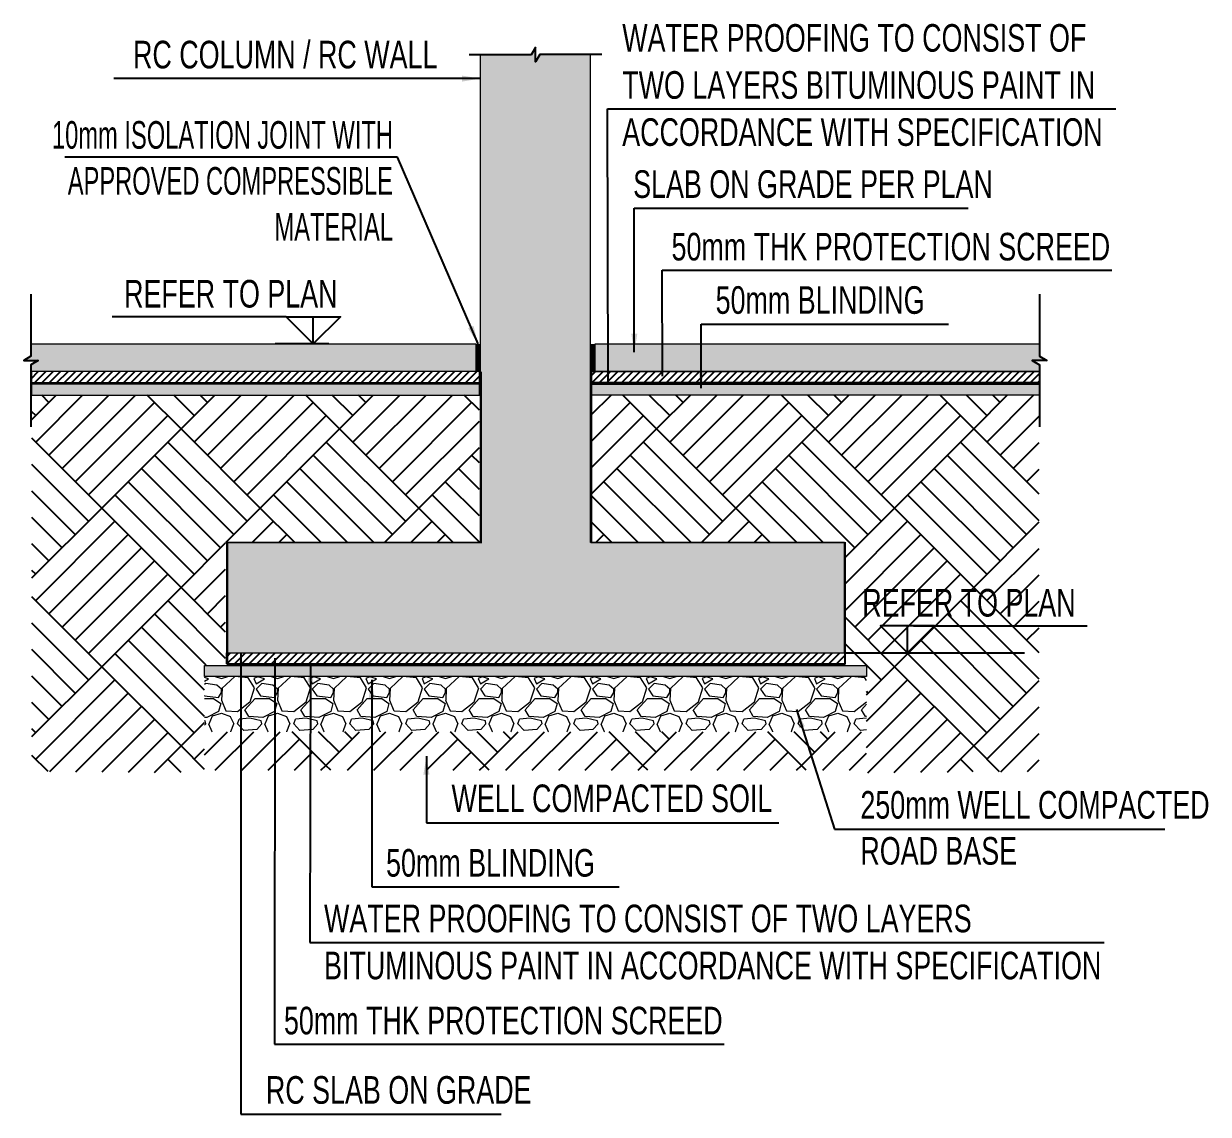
# Model space of a CAD drawing. Header units: millimetres. Extents: x 59041 to 244957, y 30807 to 119396.
# Drawn here: x 181069 to 197174, y 58926 to 73748 of the extents above; entities that cross this region are included whole.
import ezdxf

# ---------------------------------------------------------------- set-up
doc = ezdxf.new("R2010")
doc.units = ezdxf.units.MM
doc.header["$LTSCALE"] = 25
doc.linetypes.add('Dash Dot 3_16_', pattern=[7.9375, 4.7625, -1.5875, 0, -1.5875])
for name, color, linetype, lineweight in [('A-ANNO-DIMS', 211, 'Continuous', 9), ('A-FLOR-IDEN', 11, 'Continuous', 9), ('S-SLAB', 3, 'Continuous', 13)]:
    doc.layers.add(name, color=color, linetype=linetype, lineweight=lineweight)
for name, color, linetype in [('LOBBY.SECTIONS$0$S200G_ELEV_LVL', 7, 'Continuous'), ('S-DIM', 1, 'Continuous'), ('S200G_SECTIONS', 3, 'Continuous'), ('STR_COL_HATCH', 8, 'Continuous'), ('VOIDS', 3, 'Continuous'), ('WATER PROOF', 1, 'Continuous')]:
    doc.layers.add(name, color=color, linetype=linetype)
doc.styles.add('Arial Narrow_1', font='ARIALN.TTF', dxfattribs={"height": 50})
doc.styles.add('romans', font='romans__.ttf', dxfattribs={"width": 0.85, "height": 1.816751})
doc.dimstyles.new('DIM-50', dxfattribs={"dimscale": 0.05, "dimtxt": 2.5, "dimasz": 2.5, "dimexe": 2, "dimexo": 2, "dimgap": 1, "dimtad": 1, "dimdec": 0, "dimlfac": 1000, "dimzin": 0, "dimdsep": 46, "dimtxsty": 'romans', "dimblk": 'ARCHTICK', "dimcen": 1, "dimclrd": 1, "dimclre": 1, "dimclrt": 3, "dimadec": 0, "dimazin": 0, "dimtfac": 1, "dimtdec": 0, "dimtix": 1, "dimtmove": 1, "dimatfit": 3, "dimfxl": 1, "dimtolj": 1, "dimtzin": 0, "dimarcsym": 0})
pattern_1 = [(95, (503981.64, 274145.14), (124.09796, 104.13055), [16.87483, -185.623144]), (40, (503981.64, 274145.14), (-141.74682, 97.59686), [13.499865, -148.498515]), (145.451444, (503991.98, 274153.82), (-17.64886, 201.72741), [14.3414, -157.7554]), (91.1842, (503949.82, 274176.96), (196.12905, 143.46167), [25.31225, -278.43472]), (141.635635, (503966.17, 274188.92), (-6.27745, 303.68209), [21.51211, -236.63323]), (36.184164, (503949.82, 274176.96), (-6.27745, 303.68209), [20.2498, -222.74777]), (66, (503973.69, 274184.92), (159.022013, 30.91075), [16.87483, -185.623144]), (11, (503973.69, 274184.92), (-76.65867, 154.08036), [13.499865, -148.498515]), (116.451445, (503986.94, 274187.5), (82.363346, 184.991104), [14.3414, -157.7554]), (82.5, (503981.64, 274145.145), (-51.027956, 54.89716), [0, -146.698533, 0, -150.748492, 0, -149.06101]), (52.5, (503981.64, 274145.145), (-20.896203, 104.60358), [0, -85.94914, 0, -143.323567, 0, -56.811932]), (12.5, (503946.163, 274109.666), (88.518202, 81.341358), [0, -56.249437, 0, -175.498245, 0, -232.872671]), (2.5, (503930.25, 274093.76), (76.856978, 108.70987), [0, -73.12427, 0, -116.548834, 0, -165.373346])]
pattern_2 = [(45, (137856.94, 72385.59), (-50.51344, 50.51344), [])]
pattern_3 = [(135, (122859.8, 68240.6), (-2155.24, 0), [1523.985, -1523.985]), (135, (123039.4, 68420.2), (-2155.24, 0), [1523.985, -1523.985]), (135, (123219, 68599.8), (-2155.24, 0), [1523.985, -1523.985]), (135, (123398.6, 68779.4), (-2155.24, 0), [1523.985, -1523.985]), (135, (123578.2, 68959), (-2155.24, 0), [1523.985, -1523.985]), (135, (123757.8, 69138.6), (-2155.24, 0), [1523.985, -1523.985]), (135, (123937.4, 69318.3), (-2155.24, 0), [1523.985, -1523.985]), (45, (121782.2, 69318.3), (2155.24, 0), [1523.985, -1523.985]), (45, (121602.6, 69497.9), (2155.24, 0), [1523.985, -1523.985]), (45, (121423, 69677.5), (2155.24, 0), [1523.985, -1523.985]), (45, (121243.4, 69857), (2155.24, 0), [1523.985, -1523.985]), (45, (121063.8, 70036.7), (2155.24, 0), [1523.985, -1523.985]), (45, (120884.2, 70216.3), (2155.24, 0), [1523.985, -1523.985]), (45, (120704.6, 70395.9), (2155.24, 0), [1523.985, -1523.985])]

# ---------------------------------------------------------------- blocks, each defined once
blk = doc.blocks.new('_ARCHTICK')
at = {"color": 0, "linetype": 'ByBlock', "const_width": 0.15}
blk.add_lwpolyline([(-0.5, -0.5), (0.5, 0.5)], dxfattribs=at)

msp = doc.modelspace()

# ---------------------------------------------------------------- hatches: boundary and pattern name
at = {"layer": 'A-ANNO-DIMS', "transparency": 33554559}
h = msp.add_hatch(dxfattribs=at)
h.set_pattern_fill('GRAVEL', color=8, scale=30)
h.set_pattern_definition([(228.012788, (10564.55, -24925.537), (-6096, -6858), [102.5164, -10149.145]), (184.969741, (10495.97, -25001.737), (9143.9999964, 762.0000434), [175.9214, -17416.2147]), (132.510447, (10320.71, -25016.977), (7620.000003, -8381.999997), [124.0445, -12280.4168]), (267.27369, (10023.53, -25207.477), (762.0000016, 15240), [160.2014, -15859.9312]), (292.833654, (10015.91, -25367.497), (-3810, 9144), [157.09, -15551.9423]), (357.27369, (10076.87, -25512.277), (-15240, 762.0000016), [160.2014, -15859.9312]), (37.69424, (10236.89, -25519.897), (-9905.9999996, -7620.0000006), [211.858, -20973.9346]), (72.255328, (10404.53, -25390.357), (5334.0000014, 16763.9999995), [200.0159, -19801.577]), (121.429566, (10465.49, -25199.857), (-6096.000001, 9905.9999995), [160.744, -15913.6637]), (175.23636, (10381.67, -25062.697), (8382, -762.000001), [183.514, -8992.181]), (222.397438, (10198.79, -25047.457), (-9143.9999997, -8382.0000003), [237.3234, -23495.0318]), (138.814075, (10777.91, -25215.1), (-5334, 4572), [81.0014, -8019.1697]), (171.469234, (10716.95, -25161.757), (9906, -1523.999998), [154.1046, -15256.3917]), (225, (10564.55, -25138.9), (-1e-13, -762), [107.7628, -969.868]), (203.19859, (10511.21, -25047.46), (3810, 1524), [58.0324, -5745.1867]), (291.80141, (10457.87, -25070.32), (-762, 2286), [82.0697, -4021.426]), (30.96376, (10488.35, -25146.52), (2286, 1524), [133.296, -4309.8894]), (161.56505, (10602.65, -25077.94), (1524, -762), [96.3861, -2313.2694]), (16.38954, (10015.91, -25070.317), (7620, 2286), [135.0264, -13367.648]), (70.346176, (10145.45, -25032.217), (-3048, -8382), [113.2797, -11214.6647]), (293.19859, (10602.65, -24925.54), (-1524, 3810), [116.064, -5687.155]), (343.61046, (10648.37, -25032.217), (-7620, 2285.9999995), [135.0264, -13367.648]), (339.443955, (10015.91, -25542.76), (-3810, 1524), [130.2106, -6380.3203]), (294.77514, (10137.83, -25588.477), (-3810.000005, 8381.999998), [109.1016, -10801.078]), (66.80141, (10610.27, -25687.54), (1524, 3810), [116.064, -5687.155]), (17.354025, (10655.99, -25580.857), (-9906, -3048.000001), [127.7348, -12645.7128]), (69.443955, (10236.89, -25687.54), (-1524, -3810), [65.1053, -6445.4256]), (101.30993, (10564.55, -25687.54), (-762, 3048), [38.8544, -3846.5985]), (165.96376, (10556.93, -25649.44), (2286, -762), [157.09, -2984.7164]), (186.009006, (10404.53, -25611.337), (7620, 762.0000004), [145.58, -14412.4095]), (303.69007, (10488.35, -25215.1), (-762, 1524), [109.8972, -2637.533]), (353.157227, (10549.31, -25306.537), (12954, -1523.9999993), [191.867, -18994.8027]), (60.945396, (10739.81, -25329.4), (-3048, -5334), [78.4525, -7766.8177]), (90, (10777.9, -25260.8), (-762, 762), [45.72, -716.28]), (120.256437, (10389.29, -25588.477), (3048, -5334), [105.86, -10480.1822]), (48.012787, (10335.95, -25497.037), (6096, 6858), [205.0329, -10046.6287]), (0, (10473.1, -25344.6), (762, 762), [198.12, -563.88]), (325.304846, (10671.23, -25344.637), (7620.000003, -5333.999996), [120.483, -11927.795]), (254.054604, (10770.29, -25413.22), (-762, -3048), [110.9487, -5436.495]), (207.645975, (10739.81, -25519.897), (-14478.0000005, -7619.999999), [180.6435, -17883.7393]), (175.426079, (10579.79, -25603.717), (-9906, 762), [191.1088, -18919.754])])
h.paths.add_polyline_path([(183526.9, 64875.8), (192526.9, 64875.8), (192526.9, 64125.8), (183526.9, 64125.8)])
at = {"layer": 'STR_COL_HATCH'}
h = msp.add_hatch(color=256, dxfattribs=at)
h.dxf.hatch_style = 1
h.paths.add_polyline_path([(187968, 73326.4), (187276.9, 73326.4), (187276.9, 66695.8), (183826.9, 66695.8), (183826.9, 65195.8), (192226.9, 65195.8), (192226.9, 66695.8), (188776.9, 66695.8), (188776.9, 73326.8), (188085.8, 73326.8), (188026.9, 73227.7), (188026.9, 73426)])
h = msp.add_hatch(color=256, dxfattribs=at)
h.dxf.hatch_style = 1
h.paths.add_polyline_path([(187211.6, 69395.8), (187211.6, 69020.8), (181168.4, 69020.8), (181168.4, 69112.2), (181267.5, 69170.8), (181069.3, 69170.8), (181168.4, 69229.7), (181168.4, 69395.8)])
h = msp.add_hatch(color=256, dxfattribs=at)
h.dxf.hatch_style = 1
h.paths.add_polyline_path([(188836.9, 69395.8), (188836.9, 69020.8), (194880.1, 69020.8), (194880.1, 69112.2), (194781, 69170.8), (194979.3, 69170.8), (194880.1, 69229.7), (194880.1, 69395.8)])
h = msp.add_hatch(dxfattribs=at)
h.set_pattern_fill('ANSI31', color=256, scale=22.499775, style=0)
h.set_pattern_definition(pattern_2)
h.paths.add_polyline_path([(181173.7, 68870.8), (181173.7, 69020.8), (187264.4, 69020.8), (187264.4, 68870.8)])
h = msp.add_hatch(dxfattribs=at)
h.set_pattern_fill('ANSI31', color=256, scale=22.499775, style=0)
h.set_pattern_definition(pattern_2)
h.paths.add_polyline_path([(194880.1, 68870.8), (194880.1, 69020.8), (188789.4, 69020.8), (188789.4, 68870.8)])
h = msp.add_hatch(dxfattribs=at)
h.set_pattern_fill('AR-CONC', color=256, scale=22.499775, angle=45, style=0)
h.set_pattern_definition(pattern_1)
h.paths.add_polyline_path([(181173.2, 68850.8), (187264.4, 68850.8), (187264.4, 68700.8), (181173.2, 68700.8)])
h = msp.add_hatch(dxfattribs=at)
h.set_pattern_fill('AR-CONC', color=256, scale=22.499775, angle=45, style=0)
h.set_pattern_definition(pattern_1)
h.paths.add_polyline_path([(194880.6, 68850.8), (188789.4, 68850.8), (188789.4, 68700.8), (194880.6, 68700.8)])
h = msp.add_hatch(dxfattribs=at)
h.set_pattern_fill('AR-PARQ1', color=256, scale=4.99995, angle=45)
h.set_pattern_definition(pattern_3)
h.paths.add_polyline_path([(181180.4, 68697.7), (183216.9, 68700.8), (187264.4, 68700.8), (187264.4, 66697.2), (183814.4, 66695.8), (183814.4, 65025.8), (183527.8, 65027.7), (183526.9, 63568.3), (181180.4, 63585.7)])
h = msp.add_hatch(dxfattribs=at)
h.set_pattern_fill('AR-PARQ1', color=256, scale=4.99995, angle=45)
h.set_pattern_definition(pattern_3)
h.paths.add_polyline_path([(194873.5, 68697.7), (192836.9, 68700.8), (188789.4, 68700.8), (188789.4, 66697.2), (192239.4, 66695.8), (192239.4, 65025.8), (192526, 65027.7), (192526.9, 63568.3), (194873.5, 63585.7)])
h = msp.add_hatch(dxfattribs=at)
h.set_pattern_fill('ANSI31', color=256, scale=22.5, style=0)
h.set_pattern_definition([(45, (132893.93, 68560.625), (-50.51394, 50.51394), [])])
h.paths.add_polyline_path([(192226.9, 65195.8), (183826.9, 65195.8), (183826.9, 65045.8), (192226.9, 65045.8)])
h = msp.add_hatch(dxfattribs=at)
h.set_pattern_fill('AR-CONC', color=256, scale=22.5, angle=45, style=0)
h.set_pattern_definition([(95, (498722.3, 270322.2), (124.0992, 104.131593), [16.875, -185.625]), (40, (498722.3, 270322.2), (-141.74824, 97.597834), [13.5, -148.5]), (145.451444, (498732.64, 270330.87), (-17.64904, 201.729425), [14.34154, -157.756975]), (91.1842, (498690.48, 270354.02), (196.13101, 143.4631), [25.3125, -278.4375]), (141.635635, (498706.82, 270365.97), (-6.27752, 303.68513), [21.51233, -236.6356]), (36.184164, (498690.48, 270354.02), (-6.27752, 303.68513), [20.25, -222.75]), (66, (498714.34, 270361.97), (159.023604, 30.911057), [16.875, -185.625]), (11, (498714.34, 270361.97), (-76.65943, 154.0819), [13.5, -148.5]), (116.451445, (498727.59, 270364.55), (82.36417, 184.992954), [14.34154, -157.756975]), (82.5, (498722.295, 270322.196), (-51.028467, 54.897709), [0, -146.7, 0, -150.75, 0, -149.0625]), (52.5, (498722.295, 270322.196), (-20.896412, 104.604626), [0, -85.95, 0, -143.325, 0, -56.8125]), (12.5, (498686.816, 270286.717), (88.519088, 81.342171), [0, -56.25, 0, -175.5, 0, -232.875]), (2.5, (498670.91, 270270.81), (76.857746, 108.710957), [0, -73.125, 0, -116.55, 0, -165.375])])
h.paths.add_polyline_path([(192526.9, 65025.8), (183526.9, 65025.8), (183526.9, 64875.8), (192526.9, 64875.8)])
h = msp.add_hatch(dxfattribs=at)
h.set_pattern_fill('AR-PARQ1', color=256, scale=5, angle=45)
h.set_pattern_definition([(135, (111896.4, 63665.6), (-2155.261, 0), [1524, -1524]), (135, (112076, 63845.2), (-2155.261, 0), [1524, -1524]), (135, (112255.6, 64024.8), (-2155.261, 0), [1524, -1524]), (135, (112435.2, 64204.4), (-2155.261, 0), [1524, -1524]), (135, (112614.8, 64384), (-2155.261, 0), [1524, -1524]), (135, (112794.4, 64563.7), (-2155.261, 0), [1524, -1524]), (135, (112974, 64743.3), (-2155.261, 0), [1524, -1524]), (45, (110818.8, 64743.3), (2155.261, 0), [1524, -1524]), (45, (110639.2, 64922.9), (2155.261, 0), [1524, -1524]), (45, (110459.6, 65102.5), (2155.261, 0), [1524, -1524]), (45, (110280, 65282), (2155.261, 0), [1524, -1524]), (45, (110100.4, 65461.7), (2155.261, 0), [1524, -1524]), (45, (109920.8, 65641.3), (2155.261, 0), [1524, -1524]), (45, (109741.1, 65820.9), (2155.261, 0), [1524, -1524])])
h.paths.add_polyline_path([(192526.9, 64125.8), (191048.5, 64125.8), (183526.9, 64125.8), (183526.9, 63600.8), (192526.9, 63600.8)])

# ---------------------------------------------------------------- linework, layer by layer
at = {"color": 1, "linetype": 'Continuous'}
for p, q in [((185005.6, 69395.8), (185005.6, 69764.9)), ((193084.7, 65195.8), (193084.7, 65564.9))]:
    msp.add_line(p, q, dxfattribs=at)
at = {"color": 3, "linetype": 'Continuous'}
for points in [[(185005.6, 69395.8), (184636.5, 69764.9), (185374.7, 69764.9), (185005.6, 69395.8)], [(193084.7, 65195.8), (193453.8, 65564.9), (192715.6, 65564.9), (193084.7, 65195.8)]]:
    msp.add_lwpolyline(points, dxfattribs=at)
at = {"layer": 'LOBBY.SECTIONS$0$S200G_ELEV_LVL', "color": 3, "lineweight": -3}
for p, q in [((184636.5, 69764.9), (182274.2, 69764.9)), ((193166.3, 65564.9), (195528.6, 65564.9))]:
    msp.add_line(p, q, dxfattribs=at)
at = {"layer": 'S-DIM'}
for p, q in [((185216.3, 69395.8), (184487.3, 69395.8)), ((192239.4, 65195.8), (194674, 65195.8))]:
    msp.add_line(p, q, dxfattribs=at)
for points in [[(188926.9, 73326.8), (188085.8, 73326.8), (188026.9, 73227.7), (188026.9, 73426), (187968, 73326.4), (187126.9, 73326.4)], [(188836.9, 69020.8), (188776.9, 69020.8)]]:
    msp.add_lwpolyline(points, dxfattribs=at)
at = {"layer": 'S-SLAB'}
for points in [[(187276.9, 73326.8), (187276.9, 66695.8), (183826.9, 66695.8), (183826.9, 65195.8), (192226.9, 65195.8), (192226.9, 66695.8), (188776.9, 66695.8), (188776.9, 73326.8)], [(181173.7, 69395.8), (187216.9, 69395.8), (187216.9, 69020.8), (181173.7, 69020.8)], [(194880.1, 69020.8), (188836.9, 69020.8), (188836.9, 69395.8), (194880.1, 69395.8)]]:
    msp.add_lwpolyline(points, dxfattribs=at)
at = {"layer": 'S-SLAB', "color": 3}
for points in [[(187264.4, 69020.8), (181173.7, 69020.8), (181173.7, 68870.8), (187264.4, 68870.8)], [(188789.4, 69020.8), (194880.1, 69020.8), (194880.1, 68870.8), (188789.4, 68870.8)], [(187264.4, 68850.8), (181173.2, 68850.8), (181173.2, 68700.8), (187264.4, 68700.8)], [(188789.4, 68850.8), (194880.6, 68850.8), (194880.6, 68700.8), (188789.4, 68700.8)], [(183826.9, 65195.8), (192226.9, 65195.8), (192226.9, 65045.8), (183826.9, 65045.8)], [(183526.9, 65025.8), (192526.9, 65025.8), (192526.9, 64875.8), (183526.9, 64875.8)]]:
    msp.add_lwpolyline(points, close=True, dxfattribs=at)
at = {"layer": 'S200G_SECTIONS', "color": 10, "const_width": 60}
for points in [[(187246.9, 69395.8), (187246.9, 69020.8)], [(188806.9, 69395.8), (188806.9, 69020.8)]]:
    msp.add_lwpolyline(points, dxfattribs=at)
at = {"layer": 'VOIDS'}
for points in [[(181168.4, 70070.8), (181168.4, 69229.7), (181069.3, 69170.8), (181267.5, 69170.8), (181167.9, 69111.9), (181167.9, 68270.8)], [(194880.1, 70070.8), (194880.1, 69229.7), (194979.3, 69170.8), (194781, 69170.8), (194880.6, 69111.9), (194880.6, 68270.8)]]:
    msp.add_lwpolyline(points, dxfattribs=at)
at = {"layer": 'WATER PROOF', "color": 1, "linetype": 'Dash Dot 3_16_'}
for points in [[(187289.4, 69020.8, 20, 20, 0), (187289.4, 66695.8, 20, 20, 0), (183839.4, 66695.8, 20, 20, 0), (183839.4, 65035.8, 20, 20, 0), (192214.4, 65035.8, 20, 20, 0.4142136), (192239.4, 65060.8, 20, 20, 0), (192239.4, 66695.8, 20, 20, 0), (188789.4, 66695.8, 20, 20, 0), (188789.4, 69020.8, 0, 0, 0)], [(187264.4, 68860.8, 20, 20, 0), (187264.4, 68860.8, 20, 20, 0), (187264.4, 68860.8, 20, 20, 0), (187264.4, 68860.8, 20, 20, 0), (181173.2, 68860.8, 20, 20, 0), (181173.2, 68860.8, 20, 20, 0), (181173.2, 68860.8, 20, 20, 0), (181173.2, 68860.8, 0, 0, 0)], [(188789.4, 68860.8, 20, 20, 0), (188789.4, 68860.8, 20, 20, 0), (188789.4, 68860.8, 20, 20, 0), (188789.4, 68860.8, 20, 20, 0), (194880.6, 68860.8, 20, 20, 0), (194880.6, 68860.8, 20, 20, 0), (194880.6, 68860.8, 20, 20, 0), (194880.6, 68860.8, 0, 0, 0)]]:
    msp.add_lwpolyline(points, format="xyseb", dxfattribs=at)

# ---------------------------------------------------------------- texts
at = {"layer": 'A-FLOR-IDEN', "lineweight": 20, "style": 'Arial Narrow_1', "width": 0.85}
for s, height, p in [('RC COLUMN / RC WALL', 375, (182556.2, 73140.3)), ('SLAB ON GRADE PER PLAN', 375, (189355.4, 71380.4)), ('50mm THK PROTECTION SCREED ', 374.996, (189876.5, 70530.1)), ('REFER TO PLAN', 375, (182434.7, 69890.3)), ('50mm BLINDING', 374.996, (190476.5, 69804.8)), ('REFER TO PLAN', 375, (192469.3, 65690.3)), ('WELL COMPACTED SOIL', 374.996, (186885.2, 63032.7)), ('50mm BLINDING', 374.996, (185995.9, 62155.9)), ('WATER PROOFING TO CONSIST OF TWO LAYERS ', 374.996, (185152.8, 61400.1)), ('BITUMINOUS PAINT IN ACCORDANCE WITH SPECIFICATION ', 374.996, (185152.8, 60760.4)), ('50mm THK PROTECTION SCREED ', 374.996, (184607.8, 60012.4)), ('RC SLAB ON GRADE', 374.996, (184362.3, 59069.6))]:
    msp.add_text(s, height=height, dxfattribs=at).set_placement(p)
at = {"layer": 'A-FLOR-IDEN', "insert": (189206.7, 73742.1), "char_height": 374.996, "width": 7111.168, "attachment_point": 1, "line_spacing_factor": 1.02345, "style": 'Arial Narrow_1'}
msp.add_mtext('{\\W0.85;WATER PROOFING TO CONSIST OF TWO LAYERS BITUMINOUS PAINT IN ACCORDANCE WITH SPECIFICATION }', dxfattribs=at)
at = {"layer": 'A-FLOR-IDEN', "lineweight": 20, "insert": (181404.1, 72423.9), "char_height": 375, "width": 4685.601, "attachment_point": 1, "style": 'Arial Narrow_1'}
msp.add_mtext('\\pxqr;{\\W0.75;10mm ISOLATION JOINT WITH APPROVED COMPRESSIBLE MATERIAL}', dxfattribs=at)
at = {"layer": 'A-FLOR-IDEN', "insert": (192444.4, 63318.8), "char_height": 375, "width": 4966.821, "attachment_point": 1, "style": 'Arial Narrow_1'}
msp.add_mtext('{\\W0.85;250mm WELL COMPACTED ROAD BASE}', dxfattribs=at)

# ---------------------------------------------------------------- leaders
at = {"layer": 'S-DIM', "ltscale": 5}
for points, override in [([(187276.9, 73001.5), (182293, 73001.5)], {"dimasz": 5000, "dimtad": 0}), ([(189015.5, 68870.8), (189005.3, 72591.2), (195919, 72591.2)], {"dimasz": 5000, "dimgap": 1, "dimtad": 0}), ([(187246.9, 69395.8), (186150.9, 71931.6), (181627, 71931.6)], {"dimasz": 5000, "dimtad": 0}), ([(189370.5, 69283.2), (189370.5, 71241.6), (193910, 71241.6)], {"dimasz": 5000, "dimtad": 0}), ([(189752.6, 68956), (189748, 70399), (195862.7, 70399)], {"dimasz": 5000, "dimgap": 1, "dimtad": 0}), ([(190281, 68795), (190281, 69666), (193643.7, 69666)], {"dimasz": 5000, "dimgap": 1, "dimtad": 0}), ([(184021.9, 65195.8), (184021.9, 58925.9), (187558.5, 58925.9)], {"dimasz": 5000, "dimtad": 0}), ([(184484.9, 65124), (184479.2, 59881.3), (190594, 59881.3)], {"dimasz": 5000, "dimgap": 1, "dimtad": 0}), ([(184967.5, 65045.8), (184957.3, 61261.2), (195756.9, 61261.2)], {"dimasz": 5000, "dimgap": 1, "dimtad": 0}), ([(185800.4, 64829), (185800.4, 62017), (189163.1, 62017)], {"dimasz": 5000, "dimgap": 1, "dimtad": 0}), ([(191573.8, 64425.1), (192092, 62800.1), (196582.6, 62800.1)], {"dimasz": 5000, "dimtad": 0}), ([(186544.8, 63793), (186544.8, 62889), (191335.4, 62889)], {"dimasz": 5000, "dimtad": 0})]:
    msp.add_leader(points, dimstyle='DIM-50', override=override, dxfattribs=at)

doc.saveas('drawing.dxf')
